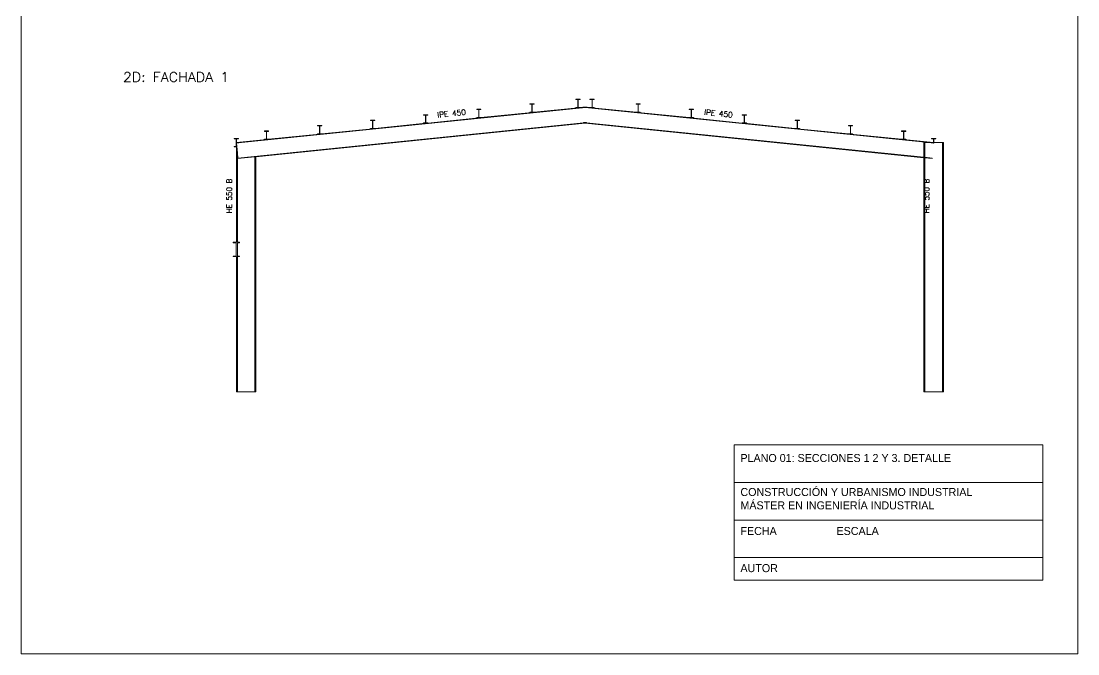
# Model space of a CAD drawing. Header units: millimetres. Extents: x 2 to 172, y 1 to 110.
# Drawn here: x 142.74 to 172.44, y 29.69 to 47.46 of the extents above; entities that cross this region are included whole.
import ezdxf
from ezdxf.enums import TextEntityAlignment as Align

# ---------------------------------------------------------------- set-up
doc = ezdxf.new("R2010")
doc.units = ezdxf.units.MM
for name, color, linetype, lineweight in [('BARRAS_DE_ACERO', 7, 'Continuous', 9), ('FORMATO', 4, 'Continuous', 0), ('REFERENCIA_DE_LAS_BARRAS', 2, 'Continuous', 9), ('TITULOS', 9, 'Continuous', 0)]:
    doc.layers.add(name, color=color, linetype=linetype, lineweight=lineweight)
doc.styles.add('CYPETXT', font='romans__.ttf', dxfattribs={"height": 0.2})
doc.styles.add('RomanS', font='')
doc.styles.get('RomanS').set_extended_font_data('Porsche')

msp = doc.modelspace()

# ---------------------------------------------------------------- linework, layer by layer
at = {"layer": 'BARRAS_DE_ACERO'}
for p, q in [((158.33, 45.266), (158.45, 45.266)), ((158.33, 45.266), (158.33, 45.256)), ((158.33, 45.256), (158.386, 45.256)), ((158.386, 45.256), (158.386, 45.036)), ((158.393, 45.036), (158.393, 45.256)), ((158.393, 45.256), (158.45, 45.256)), ((158.45, 45.256), (158.45, 45.266)), ((158.727, 45.266), (158.727, 45.256)), ((158.847, 45.266), (158.727, 45.266)), ((158.727, 45.256), (158.784, 45.256)), ((158.784, 45.256), (158.784, 45.036)), ((158.791, 45.036), (158.791, 45.256)), ((158.791, 45.256), (158.847, 45.256)), ((158.847, 45.256), (158.847, 45.266)), ((158.515, 45.024), (148.932, 44.046)), ((155.544, 44.982), (155.664, 44.982)), ((155.544, 44.982), (155.544, 44.972)), ((155.601, 44.972), (155.544, 44.972)), ((155.607, 44.972), (155.664, 44.972)), ((155.607, 44.752), (155.607, 44.972)), ((155.664, 44.982), (155.664, 44.972)), ((155.664, 44.748), (157.096, 44.894)), ((157.156, 45.134), (157.036, 45.134)), ((157.036, 45.124), (157.036, 45.134)), ((157.036, 45.124), (157.093, 45.124)), ((157.036, 44.904), (157.093, 44.904)), ((157.036, 44.894), (157.036, 44.904)), ((157.096, 44.894), (157.036, 44.894)), ((157.093, 45.124), (157.093, 44.904)), ((157.156, 44.9), (157.096, 44.894)), ((157.099, 45.124), (157.099, 44.904)), ((157.099, 44.904), (157.156, 44.904)), ((158.39, 45.026), (157.156, 44.9)), ((157.156, 44.904), (157.156, 44.9)), ((158.33, 45.036), (158.386, 45.036)), ((158.33, 45.036), (158.33, 45.026)), ((158.33, 45.026), (158.39, 45.026)), ((158.39, 45.026), (158.45, 45.032)), ((158.393, 45.036), (158.45, 45.036)), ((158.45, 45.032), (158.45, 45.036)), ((158.588, 45.032), (158.515, 45.024)), ((158.648, 45.046), (158.588, 45.046)), ((168.245, 44.046), (158.588, 45.032)), ((158.648, 45.04), (158.648, 45.046)), ((158.727, 45.036), (158.727, 45.032)), ((158.784, 45.036), (158.727, 45.036)), ((158.787, 45.026), (158.847, 45.026)), ((160.021, 44.9), (158.787, 45.026)), ((158.791, 45.036), (158.847, 45.036)), ((158.847, 45.026), (158.847, 45.036)), ((160.021, 45.134), (160.021, 45.124)), ((160.141, 45.134), (160.021, 45.134)), ((160.021, 45.124), (160.078, 45.124)), ((160.021, 44.904), (160.021, 44.9)), ((160.021, 44.904), (160.078, 44.904)), ((160.081, 44.894), (160.021, 44.9)), ((160.078, 45.124), (160.078, 44.904)), ((160.081, 44.894), (161.513, 44.748)), ((160.081, 44.894), (160.141, 44.894)), ((160.084, 45.124), (160.084, 44.904)), ((160.141, 45.124), (160.084, 45.124)), ((160.084, 44.904), (160.141, 44.904)), ((160.141, 45.134), (160.141, 45.124)), ((160.141, 44.894), (160.141, 44.904)), ((161.513, 44.972), (161.513, 44.982)), ((161.513, 44.982), (161.633, 44.982)), ((161.57, 44.972), (161.513, 44.972)), ((161.576, 44.972), (161.576, 44.752)), ((161.576, 44.972), (161.633, 44.972)), ((161.633, 44.972), (161.633, 44.982)), ((158.543, 44.604), (148.833, 43.613)), ((158.588, 44.594), (149.338, 43.65)), ((152.559, 44.677), (152.679, 44.677)), ((152.559, 44.677), (152.559, 44.668)), ((152.616, 44.668), (152.559, 44.668)), ((152.679, 44.668), (152.623, 44.668)), ((152.623, 44.447), (152.623, 44.668)), ((152.679, 44.668), (152.679, 44.677)), ((152.679, 44.443), (154.112, 44.59)), ((154.052, 44.83), (154.172, 44.83)), ((154.052, 44.83), (154.052, 44.82)), ((154.052, 44.82), (154.109, 44.82)), ((154.052, 44.59), (154.052, 44.599)), ((154.112, 44.59), (154.052, 44.59)), ((154.172, 44.596), (154.112, 44.59)), ((154.172, 44.596), (155.604, 44.742)), ((154.172, 44.599), (154.172, 44.596)), ((155.544, 44.752), (155.544, 44.742)), ((155.544, 44.742), (155.604, 44.742)), ((155.664, 44.748), (155.604, 44.742)), ((155.607, 44.752), (155.664, 44.752)), ((155.664, 44.752), (155.664, 44.748)), ((158.544, 44.613), (158.543, 44.604)), ((158.544, 44.613), (158.588, 44.609)), ((158.588, 44.609), (158.633, 44.613)), ((158.588, 44.594), (168.113, 43.622)), ((158.634, 44.604), (158.633, 44.613)), ((158.634, 44.604), (168.113, 43.637)), ((161.513, 44.748), (161.513, 44.752)), ((161.513, 44.748), (161.573, 44.742)), ((161.573, 44.742), (163.005, 44.596)), ((161.573, 44.742), (161.633, 44.742)), ((161.576, 44.752), (161.633, 44.752)), ((161.633, 44.752), (161.633, 44.742)), ((163.005, 44.82), (163.005, 44.83)), ((163.005, 44.83), (163.125, 44.83)), ((163.005, 44.599), (163.005, 44.596)), ((163.062, 44.599), (163.005, 44.599)), ((163.005, 44.596), (163.065, 44.59)), ((163.065, 44.59), (164.497, 44.443)), ((163.065, 44.59), (163.125, 44.59)), ((163.125, 44.82), (163.068, 44.82)), ((163.068, 44.599), (163.068, 44.82)), ((163.125, 44.599), (163.068, 44.599)), ((163.125, 44.82), (163.125, 44.83)), ((163.125, 44.599), (163.125, 44.59)), ((164.497, 44.677), (164.497, 44.668)), ((164.497, 44.677), (164.617, 44.677)), ((164.497, 44.668), (164.554, 44.668)), ((164.554, 44.668), (164.554, 44.447)), ((164.617, 44.668), (164.561, 44.668)), ((164.561, 44.447), (164.561, 44.668)), ((164.617, 44.677), (164.617, 44.668)), ((149.575, 44.373), (149.575, 44.363)), ((149.575, 44.373), (149.695, 44.373)), ((149.575, 44.363), (149.632, 44.363)), ((149.632, 44.363), (149.632, 44.143)), ((149.695, 44.363), (149.638, 44.363)), ((149.638, 44.143), (149.638, 44.363)), ((149.695, 44.363), (149.695, 44.373)), ((151.067, 44.515), (151.124, 44.515)), ((151.067, 44.295), (151.067, 44.285)), ((151.124, 44.295), (151.067, 44.295)), ((151.127, 44.285), (151.067, 44.285)), ((151.124, 44.295), (151.124, 44.515)), ((151.187, 44.515), (151.13, 44.515)), ((151.13, 44.515), (151.13, 44.295)), ((151.13, 44.295), (151.187, 44.295)), ((151.187, 44.515), (151.187, 44.525)), ((152.619, 44.437), (151.187, 44.291)), ((151.187, 44.295), (151.187, 44.291)), ((152.559, 44.437), (152.559, 44.447)), ((152.559, 44.437), (152.619, 44.437)), ((152.619, 44.437), (152.679, 44.443)), ((152.679, 44.447), (152.623, 44.447)), ((152.679, 44.443), (152.679, 44.447)), ((164.497, 44.447), (164.497, 44.443)), ((164.554, 44.447), (164.497, 44.447)), ((164.557, 44.437), (164.497, 44.443)), ((165.99, 44.291), (164.557, 44.437)), ((164.557, 44.437), (164.617, 44.437)), ((164.617, 44.447), (164.561, 44.447)), ((164.617, 44.437), (164.617, 44.447)), ((165.99, 44.515), (165.99, 44.525)), ((165.99, 44.525), (166.11, 44.525)), ((165.99, 44.515), (166.047, 44.515)), ((165.99, 44.295), (165.99, 44.291)), ((165.99, 44.295), (166.047, 44.295)), ((165.99, 44.291), (166.05, 44.285)), ((166.047, 44.295), (166.047, 44.515)), ((167.482, 44.139), (166.05, 44.285)), ((166.05, 44.285), (166.11, 44.285)), ((166.053, 44.515), (166.053, 44.295)), ((166.053, 44.515), (166.11, 44.515)), ((166.053, 44.295), (166.11, 44.295)), ((166.11, 44.525), (166.11, 44.515)), ((166.11, 44.285), (166.11, 44.295)), ((167.482, 44.373), (167.482, 44.363)), ((167.602, 44.373), (167.482, 44.373)), ((167.482, 44.363), (167.539, 44.363)), ((167.539, 44.363), (167.539, 44.143)), ((167.545, 44.363), (167.602, 44.363)), ((167.545, 44.363), (167.545, 44.143)), ((167.602, 44.373), (167.602, 44.363)), ((148.848, 44.166), (148.728, 44.166)), ((148.728, 44.157), (148.728, 44.166)), ((148.728, 44.157), (148.785, 44.157)), ((148.785, 44.157), (148.785, 43.936)), ((148.788, 44.046), (148.792, 44.047)), ((148.79, 44.032), (148.788, 44.046)), ((148.932, 44.046), (148.792, 44.032)), ((148.848, 44.157), (148.848, 44.166)), ((149.575, 44.143), (149.632, 44.143)), ((149.575, 44.133), (149.575, 44.143)), ((149.635, 44.133), (149.695, 44.139)), ((149.638, 44.143), (149.695, 44.143)), ((149.695, 44.139), (149.695, 44.143)), ((167.482, 44.139), (167.482, 44.143)), ((167.482, 44.143), (167.539, 44.143)), ((167.482, 44.139), (167.542, 44.133)), ((167.542, 44.133), (167.602, 44.133)), ((167.542, 44.133), (168.385, 44.047)), ((167.545, 44.143), (167.602, 44.143)), ((167.602, 44.133), (167.602, 44.143)), ((168.113, 44.046), (168.113, 43.637)), ((168.113, 44.046), (168.142, 44.046)), ((168.142, 44.046), (168.142, 43.634)), ((168.245, 44.046), (168.142, 44.046)), ((168.385, 44.032), (168.245, 44.046)), ((168.448, 44.166), (168.328, 44.166)), ((168.328, 44.166), (168.328, 44.157)), ((168.328, 44.157), (168.385, 44.157)), ((168.385, 44.047), (168.385, 44.157)), ((168.388, 44.046), (168.385, 44.047)), ((168.388, 44.046), (168.392, 44.046)), ((168.392, 44.157), (168.392, 44.046)), ((168.392, 44.157), (168.448, 44.157)), ((168.448, 44.157), (168.448, 44.166)), ((168.634, 44.046), (168.663, 44.046)), ((168.663, 37.046), (168.663, 44.046)), ((148.728, 43.936), (148.728, 43.926)), ((148.785, 43.936), (148.728, 43.936)), ((148.788, 43.926), (148.728, 43.926)), ((148.817, 43.762), (148.817, 41.246)), ((148.833, 43.613), (148.817, 43.762)), ((149.309, 43.647), (149.338, 43.65)), ((149.309, 37.046), (149.309, 43.647)), ((149.338, 43.65), (149.338, 37.046)), ((168.113, 43.637), (168.113, 43.622)), ((168.113, 43.622), (168.113, 37.046)), ((168.344, 43.613), (168.142, 43.634)), ((168.142, 43.619), (168.142, 43.634)), ((168.343, 43.599), (168.142, 43.619)), ((168.343, 43.599), (168.344, 43.613)), ((148.698, 41.233), (148.698, 41.246)), ((148.698, 41.233), (148.784, 41.233)), ((148.784, 41.233), (148.784, 40.86)), ((148.817, 41.246), (148.878, 41.246)), ((148.817, 41.233), (148.817, 40.86)), ((148.878, 41.233), (148.817, 41.233)), ((148.878, 41.246), (148.878, 41.233)), ((148.698, 40.846), (148.698, 40.86)), ((148.784, 40.86), (148.698, 40.86)), ((148.788, 40.846), (148.698, 40.846)), ((148.788, 37.046), (148.788, 40.846)), ((148.817, 40.86), (148.878, 40.86)), ((148.817, 40.846), (148.878, 40.846)), ((148.817, 40.846), (148.817, 37.046)), ((148.878, 40.86), (148.878, 40.846)), ((148.817, 37.046), (148.788, 37.046)), ((148.817, 37.046), (149.309, 37.046)), ((149.309, 37.046), (149.338, 37.046)), ((168.142, 37.046), (168.113, 37.046)), ((168.634, 37.046), (168.663, 37.046))]:
    msp.add_line(p, q, dxfattribs=at)
for points in [[(155.544, 44.752), (155.601, 44.752), (155.601, 44.972)], [(157.156, 45.134), (157.156, 45.124), (157.099, 45.124)], [(158.648, 45.04), (158.588, 45.046), (158.528, 45.04), (158.45, 45.032)], [(158.528, 45.04), (158.528, 45.046), (158.588, 45.046)], [(158.648, 45.04), (158.727, 45.032), (158.787, 45.026)], [(161.57, 44.972), (161.57, 44.752), (161.513, 44.752)], [(152.559, 44.447), (152.616, 44.447), (152.616, 44.668)], [(154.109, 44.82), (154.109, 44.599), (154.052, 44.599)], [(154.172, 44.83), (154.172, 44.82), (154.115, 44.82)], [(154.172, 44.599), (154.115, 44.599), (154.115, 44.82)], [(163.062, 44.599), (163.062, 44.82), (163.005, 44.82)], [(151.187, 44.291), (151.127, 44.285), (149.695, 44.139)], [(151.067, 44.515), (151.067, 44.525), (151.187, 44.525)], [(148.792, 44.032), (148.79, 44.032), (148.817, 43.762)], [(148.848, 44.157), (148.792, 44.157), (148.792, 44.047)], [(148.792, 44.047), (149.635, 44.133), (149.575, 44.133)], [(168.385, 44.032), (168.387, 44.032), (168.388, 44.046)], [(168.634, 37.046), (168.634, 44.046), (168.392, 44.046)], [(148.788, 43.926), (148.788, 41.246), (148.698, 41.246)], [(149.309, 43.647), (148.834, 43.599), (148.833, 43.613)], [(168.142, 43.619), (168.142, 37.046), (168.634, 37.046)]]:
    msp.add_lwpolyline(points, dxfattribs=at)
at = {"layer": 'FORMATO'}
for points in [[(142.739, 71.689), (142.739, 29.689), (172.439, 29.689), (172.439, 71.689)], [(171.458, 31.762), (162.781, 31.762), (162.781, 35.555), (171.458, 35.555)]]:
    msp.add_lwpolyline(points, close=True, dxfattribs=at)
for points in [[(171.458, 34.501), (162.781, 34.501)], [(171.458, 33.447), (162.781, 33.447)], [(171.458, 32.393), (162.781, 32.393)]]:
    msp.add_lwpolyline(points, dxfattribs=at)

# ---------------------------------------------------------------- texts
at = {"layer": 'FORMATO', "char_height": 0.225, "attachment_point": 1, "style": 'RomanS'}
for s, insert in [('PLANO 01: SECCIONES 1 2 Y 3. DETALLE', (162.956, 35.301)), ('CONSTRUCCIÓN Y URBANISMO INDUSTRIAL\\PMÁSTER EN INGENIERÍA INDUSTRIAL', (162.956, 34.346)), ('FECHA^I^IESCALA', (162.956, 33.252)), ('AUTOR', (162.956, 32.209))]:
    msp.add_mtext_dynamic_manual_height_columns(s, width=8.07911, gutter_width=12.5, heights=[0], dxfattribs=dict(at, insert=insert))
at = {"layer": 'REFERENCIA_DE_LAS_BARRAS', "style": 'CYPETXT'}
for s, rotation, width, p, p2 in [('IPE 450', 5.7995, 0.843848, (154.445, 44.748), (155.246, 44.83)), ('IPE 450', 354.2005, 0.843848, (161.931, 44.83), (162.732, 44.749)), ('HE 550 B', 90, 0.77604, (148.664, 42.063), (148.664, 43.03)), ('HE 550 B', 90, 0.77604, (168.264, 42.063), (168.264, 43.03))]:
    msp.add_text(s, height=0.1533, rotation=rotation, dxfattribs=dict(at, width=width)).set_placement(p, p2, align=Align.FIT)
at = {"layer": 'TITULOS', "style": 'CYPETXT', "width": 0.914082}
msp.add_text('2D: FACHADA 1', height=0.26667, dxfattribs=at).set_placement((145.602, 45.755), (148.586, 45.755), align=Align.FIT)

doc.saveas('drawing.dxf')
